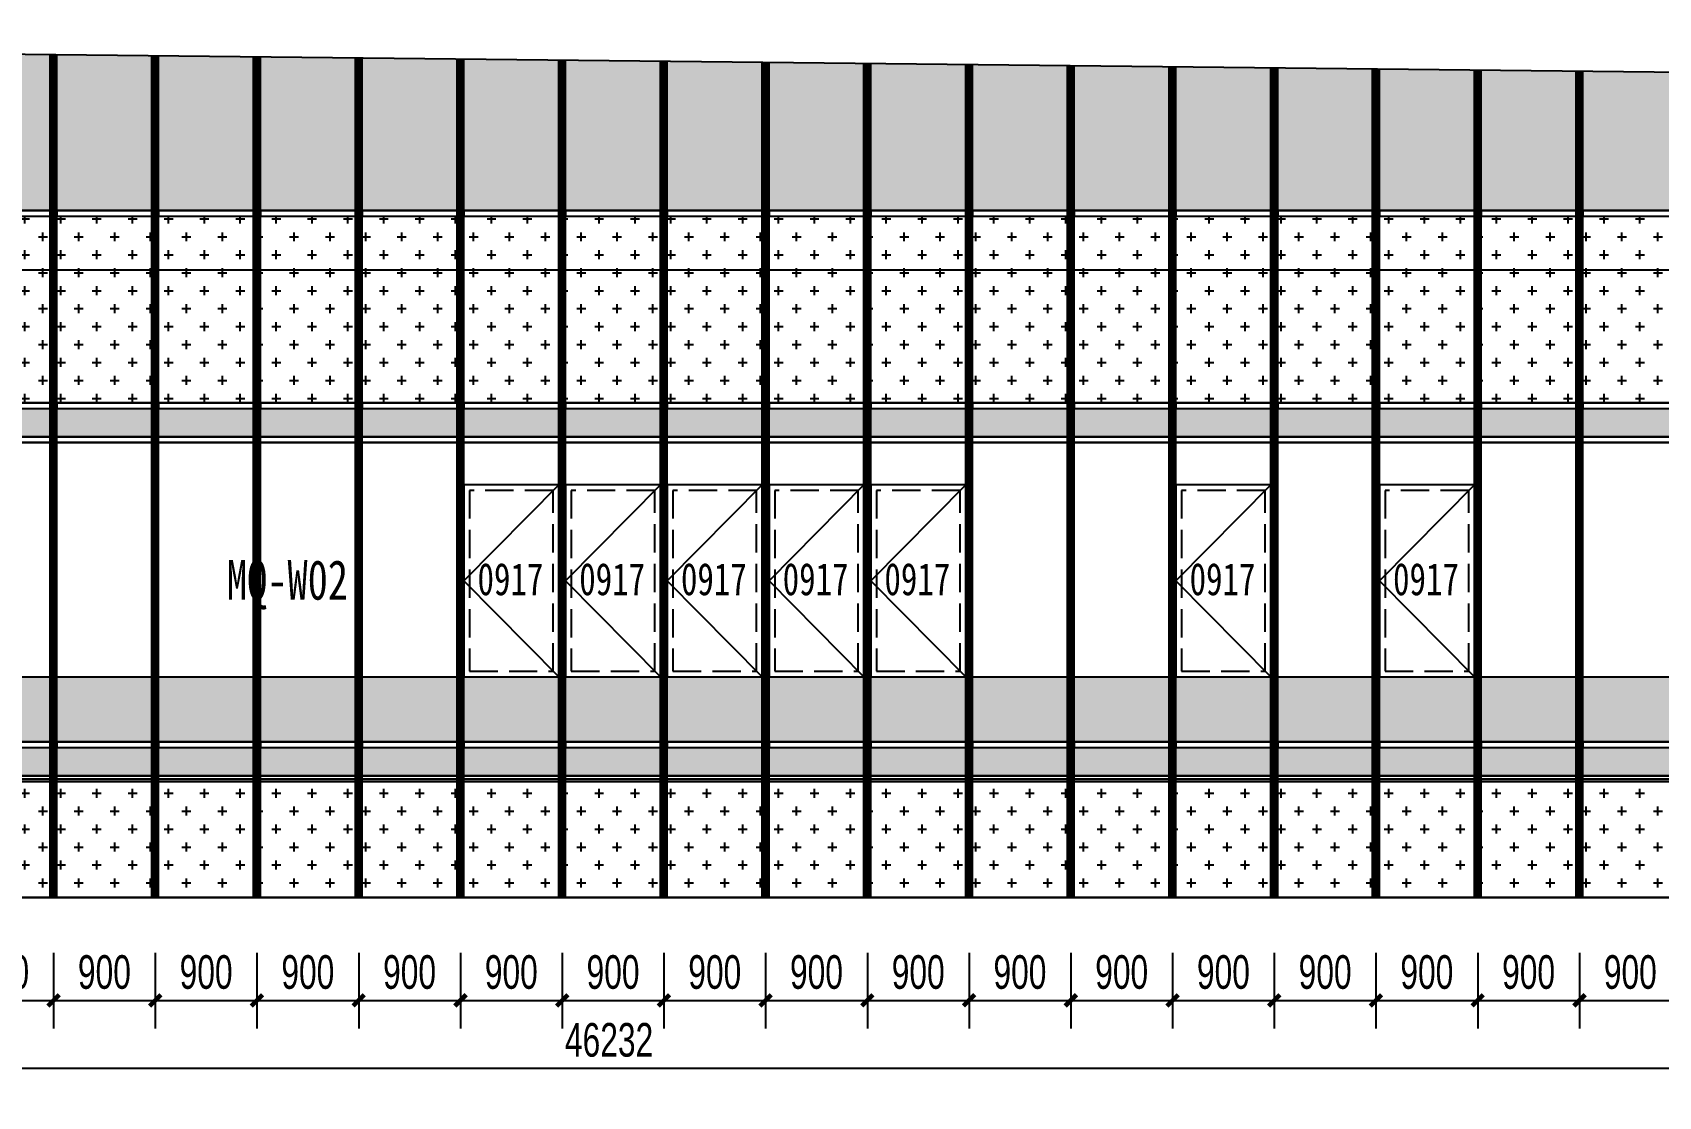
# Model space of a CAD drawing. Extents: x -483182 to 812890, y -390528 to -214858.
# Drawn here: x -372185 to -357800, y -326603 to -317192 of the extents above; entities that cross this region are included whole.
import ezdxf

# ---------------------------------------------------------------- set-up
doc = ezdxf.new("R2010")
doc.units = 0
doc.header["$LTSCALE"] = 1000
doc.header["$MEASUREMENT"] = 0
doc.linetypes.add('DASH', pattern=[0.35, 0.25, -0.1])
for name, color, linetype in [('01-标注_尺寸', 124, 'Continuous'), ('01-标注_符号', 200, 'Continuous'), ('05-填充_156', 156, 'Continuous'), ('05-填充_168', 168, 'Continuous'), ('05-填充_18', 18, 'Continuous'), ('05-填充_天正', 14, 'Continuous'), ('A-C_幕墙龙骨', 133, 'Continuous'), ('A-C_窗', 140, 'Continuous'), ('E-立面轮廓', 241, 'Continuous')]:
    doc.layers.add(name, color=color, linetype=linetype)
doc.layers.add('04-不打印_辅助线', color=165, linetype='Continuous', plot=False)
doc.styles.add('_TCH_DIM_T3', font='ros.shx', dxfattribs={"width": 0.705882, "bigfont": 'jd.shx'})
doc.styles.get("Standard").update_dxf_attribs({"font": 'STXIHEI_0.TTF', "width": 0.75})
doc.dimstyles.new('_TCH_ARCH&&100', dxfattribs={"dimtxt": 297.5, "dimasz": 100, "dimexe": 250, "dimexo": 300, "dimgap": 100, "dimtad": 1, "dimdec": 0, "dimzin": 0, "dimdsep": 46, "dimtxsty": '_TCH_DIM_T3', "dimblk": 'ARCHTICK', "dimcen": 0.09, "dimclrt": 7, "dimazin": 2, "dimtfac": 1, "dimtdec": 0, "dimtix": 1, "dimtmove": 2, "dimatfit": 3, "dimfxl": 0, "dimtolj": 1, "dimtzin": 0, "dimarcsym": 0})
pattern_1 = [(50, (0, 0), (364.36934, -31.87817), [38.1, -419.1]), (355, (0, 0), (-70.48565, 382.11329), [30.48, -335.28]), (100.451, (30.36, -2.66), (293.885, 350.23338), [32.38, -356.18]), (46.1842, (0, 101.6), (542.1581, -84.08466), [57.15, -628.65]), (96.6356, (45.2, 94.6), (474.80847, 494.8511), [48.57, -534.27]), (351.184, (0, 101.6), (474.8092, 494.85024), [45.72, -502.92]), (21, (50.8, 76.2), (303.22976, -204.53104), [38.1, -419.1]), (326, (50.8, 76.2), (123.60406, 368.37593), [30.48, -335.28]), (71.4514, (76.07, 59.16), (426.83298, 163.84572), [32.38, -356.18]), (37.5, (0, 0), (6.177207, 169.110078), [0, -331.216, 0, -340.36, 0, -336.55]), (7.5, (0, 0), (133.639325, 200.36115), [0, -194.056, 0, -323.596, 0, -128.27]), (327.5, (-113.28, 0), (271.18119, -11.457488), [0, -127, 0, -396.24, 0, -525.78]), (317.5, (-164.08, 0), (296.25836, 50.85298), [0, -165.1, 0, -263.144, 0, -373.38])]
pattern_2 = [(0, (-32249, 317429.43), (158.75, 158.75), [79.375, -238.125]), (90, (-32209.32, 317389.74), (-158.75, 158.75), [79.375, -238.125])]

# ---------------------------------------------------------------- blocks, each defined once
blk = doc.blocks.new('*U722')
blk.add_lwpolyline([(0, 0), (840, 0), (840, 1700), (0, 1700)], close=True)
blk.add_lwpolyline([(840, 1700), (0, 850), (840, 0)])
at = {"linetype": 'DASH'}
blk.add_lwpolyline([(50, 50), (790, 50), (790, 1650), (50, 1650)], close=True, dxfattribs=at)
at = {"layer": '04-不打印_辅助线', "width": 0.75}
blk.add_text('0917', height=285.4, dxfattribs=at).set_placement((121, 723))
blk = doc.blocks.new('yktdujyfkiu33')
at = {"layer": '05-填充_156'}
h = blk.add_hatch(dxfattribs=at)
h.set_pattern_fill('CROSS', color=136, scale=100)
h.set_pattern_definition(pattern_2)
h.paths.add_polyline_path([(0, 5875), (840, 5875), (840, 4225), (0, 4225)])
h = blk.add_hatch(dxfattribs=at)
h.set_pattern_fill('CROSS', color=136, scale=100)
h.set_pattern_definition(pattern_2)
h.paths.add_polyline_path([(0, 875), (840, 875), (840, -150), (0, -150)])
at = {"layer": '05-填充_168'}
h = blk.add_hatch(color=256, dxfattribs=at)
h.dxf.hatch_style = 1
h.paths.add_polyline_path([(0, 4175), (840, 4175), (840, 3925), (0, 3925)])
h = blk.add_hatch(color=256, dxfattribs=at)
h.dxf.hatch_style = 1
h.paths.add_polyline_path([(0, 1175), (840, 1175), (840, 925), (0, 925)])
for points in [[(0, 5925), (840, 5925)], [(0, 5875), (840, 5875)], [(0, 5875), (840, 5875)], [(0, 4225), (840, 4225)], [(0, 4175), (840, 4175)], [(0, 3925), (840, 3925)], [(0, 3875), (840, 3875)], [(0, 1800), (840, 1800)], [(0, 1225), (840, 1225)], [(0, 1175), (840, 1175)], [(0, 925), (840, 925)], [(0, 875), (840, 875)]]:
    blk.add_lwpolyline(points)
for points in [[(0, 5875), (840, 5875), (840, 5925), (0, 5925)], [(0, 5875), (840, 5875), (840, 4225), (0, 4225)], [(0, 4175), (840, 4175), (840, 4225), (0, 4225)], [(0, 4175), (840, 4175), (840, 3925), (0, 3925)], [(840, 3875), (0, 3875), (0, 3925), (840, 3925)], [(0, 1175), (840, 1175), (840, 1225), (0, 1225)], [(0, 1175), (840, 1175), (840, 925), (0, 925)], [(840, 875), (0, 875), (0, 925), (840, 925)], [(0, 875), (840, 875), (840, -150), (0, -150)]]:
    blk.add_lwpolyline(points, close=True)
blk = doc.blocks.new('_ArchTick')
at = {"color": 0, "linetype": 'ByBlock', "const_width": 0.4}
blk.add_lwpolyline([(-0.5, -0.5), (0.5, 0.5)], dxfattribs=at)
blk = doc.blocks.new('*D1029')
at = {"layer": '01-标注_尺寸', "color": 0, "lineweight": -2, "transparency": 16777216}
for p, q in [((-390200, -325431), (-390200, -326603)), ((-343968, -325431), (-343968, -326603)), ((-390200, -326353), (-343968, -326353))]:
    blk.add_line(p, q, dxfattribs=at)
at = {"layer": 'Defpoints', "color": 0, "transparency": 16777216}
for p in [(-390200, -325131), (-343968, -325131), (-343968, -326353)]:
    blk.add_point(p, dxfattribs=at)
at = {"layer": '01-标注_尺寸', "color": 0, "lineweight": -2, "transparency": 16777216, "xscale": 100, "yscale": 100, "zscale": 100, "rotation": 180}
blk.add_blockref('_ArchTick', (-390200, -326353), dxfattribs=at)
at = {"layer": '01-标注_尺寸', "color": 0, "lineweight": -2, "transparency": 16777216, "xscale": 100, "yscale": 100, "zscale": 100}
blk.add_blockref('_ArchTick', (-343968, -326353), dxfattribs=at)
at = {"layer": '01-标注_尺寸', "color": 7, "transparency": 16777216, "insert": (-367084, -326104), "char_height": 297.5, "attachment_point": 5, "style": '_TCH_DIM_T3'}
blk.add_mtext('\\A1;46232', dxfattribs=at)
blk = doc.blocks.new('*D1049')
at = {"layer": '01-标注_尺寸', "color": 0, "lineweight": -2, "transparency": 16777216}
for p, q in [((-372899, -325331), (-372899, -326003)), ((-371999, -325331), (-371999, -326003)), ((-372899, -325753), (-371999, -325753))]:
    blk.add_line(p, q, dxfattribs=at)
at = {"layer": 'Defpoints', "color": 0, "transparency": 16777216}
for p in [(-372899, -325031), (-371999, -325031), (-371999, -325753)]:
    blk.add_point(p, dxfattribs=at)
at = {"layer": '01-标注_尺寸', "color": 0, "lineweight": -2, "transparency": 16777216, "xscale": 100, "yscale": 100, "zscale": 100, "rotation": 180}
blk.add_blockref('_ArchTick', (-372899, -325753), dxfattribs=at)
at = {"layer": '01-标注_尺寸', "color": 0, "lineweight": -2, "transparency": 16777216, "xscale": 100, "yscale": 100, "zscale": 100}
blk.add_blockref('_ArchTick', (-371999, -325753), dxfattribs=at)
at = {"layer": '01-标注_尺寸', "color": 7, "transparency": 16777216, "insert": (-372449, -325504), "char_height": 297.5, "attachment_point": 5, "style": '_TCH_DIM_T3'}
blk.add_mtext('\\A1;900', dxfattribs=at)
blk = doc.blocks.new('*D1050')
at = {"layer": '01-标注_尺寸', "color": 0, "lineweight": -2, "transparency": 16777216}
for p, q in [((-371999, -325331), (-371999, -326003)), ((-371099, -325331), (-371099, -326003)), ((-371999, -325753), (-371099, -325753))]:
    blk.add_line(p, q, dxfattribs=at)
at = {"layer": 'Defpoints', "color": 0, "transparency": 16777216}
for p in [(-371999, -325031), (-371099, -325031), (-371099, -325753)]:
    blk.add_point(p, dxfattribs=at)
at = {"layer": '01-标注_尺寸', "color": 0, "lineweight": -2, "transparency": 16777216, "xscale": 100, "yscale": 100, "zscale": 100, "rotation": 180}
blk.add_blockref('_ArchTick', (-371999, -325753), dxfattribs=at)
at = {"layer": '01-标注_尺寸', "color": 0, "lineweight": -2, "transparency": 16777216, "xscale": 100, "yscale": 100, "zscale": 100}
blk.add_blockref('_ArchTick', (-371099, -325753), dxfattribs=at)
at = {"layer": '01-标注_尺寸', "color": 7, "transparency": 16777216, "insert": (-371549, -325504), "char_height": 297.5, "attachment_point": 5, "style": '_TCH_DIM_T3'}
blk.add_mtext('\\A1;900', dxfattribs=at)
blk = doc.blocks.new('*D1051')
at = {"layer": '01-标注_尺寸', "color": 0, "lineweight": -2, "transparency": 16777216}
for p, q in [((-371099, -325331), (-371099, -326003)), ((-370199, -325331), (-370199, -326003)), ((-371099, -325753), (-370199, -325753))]:
    blk.add_line(p, q, dxfattribs=at)
at = {"layer": 'Defpoints', "color": 0, "transparency": 16777216}
for p in [(-371099, -325031), (-370199, -325031), (-370199, -325753)]:
    blk.add_point(p, dxfattribs=at)
at = {"layer": '01-标注_尺寸', "color": 0, "lineweight": -2, "transparency": 16777216, "xscale": 100, "yscale": 100, "zscale": 100, "rotation": 180}
blk.add_blockref('_ArchTick', (-371099, -325753), dxfattribs=at)
at = {"layer": '01-标注_尺寸', "color": 0, "lineweight": -2, "transparency": 16777216, "xscale": 100, "yscale": 100, "zscale": 100}
blk.add_blockref('_ArchTick', (-370199, -325753), dxfattribs=at)
at = {"layer": '01-标注_尺寸', "color": 7, "transparency": 16777216, "insert": (-370649, -325504), "char_height": 297.5, "attachment_point": 5, "style": '_TCH_DIM_T3'}
blk.add_mtext('\\A1;900', dxfattribs=at)
blk = doc.blocks.new('*D1052')
at = {"layer": '01-标注_尺寸', "color": 0, "lineweight": -2, "transparency": 16777216}
for p, q in [((-370199, -325331), (-370199, -326003)), ((-369299, -325331), (-369299, -326003)), ((-370199, -325753), (-369299, -325753))]:
    blk.add_line(p, q, dxfattribs=at)
at = {"layer": 'Defpoints', "color": 0, "transparency": 16777216}
for p in [(-370199, -325031), (-369299, -325031), (-369299, -325753)]:
    blk.add_point(p, dxfattribs=at)
at = {"layer": '01-标注_尺寸', "color": 0, "lineweight": -2, "transparency": 16777216, "xscale": 100, "yscale": 100, "zscale": 100, "rotation": 180}
blk.add_blockref('_ArchTick', (-370199, -325753), dxfattribs=at)
at = {"layer": '01-标注_尺寸', "color": 0, "lineweight": -2, "transparency": 16777216, "xscale": 100, "yscale": 100, "zscale": 100}
blk.add_blockref('_ArchTick', (-369299, -325753), dxfattribs=at)
at = {"layer": '01-标注_尺寸', "color": 7, "transparency": 16777216, "insert": (-369749, -325504), "char_height": 297.5, "attachment_point": 5, "style": '_TCH_DIM_T3'}
blk.add_mtext('\\A1;900', dxfattribs=at)
blk = doc.blocks.new('*D1053')
at = {"layer": '01-标注_尺寸', "color": 0, "lineweight": -2, "transparency": 16777216}
for p, q in [((-369299, -325331), (-369299, -326003)), ((-368399, -325331), (-368399, -326003)), ((-369299, -325753), (-368399, -325753))]:
    blk.add_line(p, q, dxfattribs=at)
at = {"layer": 'Defpoints', "color": 0, "transparency": 16777216}
for p in [(-369299, -325031), (-368399, -325031), (-368399, -325753)]:
    blk.add_point(p, dxfattribs=at)
at = {"layer": '01-标注_尺寸', "color": 0, "lineweight": -2, "transparency": 16777216, "xscale": 100, "yscale": 100, "zscale": 100, "rotation": 180}
blk.add_blockref('_ArchTick', (-369299, -325753), dxfattribs=at)
at = {"layer": '01-标注_尺寸', "color": 0, "lineweight": -2, "transparency": 16777216, "xscale": 100, "yscale": 100, "zscale": 100}
blk.add_blockref('_ArchTick', (-368399, -325753), dxfattribs=at)
at = {"layer": '01-标注_尺寸', "color": 7, "transparency": 16777216, "insert": (-368849, -325504), "char_height": 297.5, "attachment_point": 5, "style": '_TCH_DIM_T3'}
blk.add_mtext('\\A1;900', dxfattribs=at)
blk = doc.blocks.new('*D1054')
at = {"layer": '01-标注_尺寸', "color": 0, "lineweight": -2, "transparency": 16777216}
for p, q in [((-368399, -325331), (-368399, -326003)), ((-367499, -325331), (-367499, -326003)), ((-368399, -325753), (-367499, -325753))]:
    blk.add_line(p, q, dxfattribs=at)
at = {"layer": 'Defpoints', "color": 0, "transparency": 16777216}
for p in [(-368399, -325031), (-367499, -325031), (-367499, -325753)]:
    blk.add_point(p, dxfattribs=at)
at = {"layer": '01-标注_尺寸', "color": 0, "lineweight": -2, "transparency": 16777216, "xscale": 100, "yscale": 100, "zscale": 100, "rotation": 180}
blk.add_blockref('_ArchTick', (-368399, -325753), dxfattribs=at)
at = {"layer": '01-标注_尺寸', "color": 0, "lineweight": -2, "transparency": 16777216, "xscale": 100, "yscale": 100, "zscale": 100}
blk.add_blockref('_ArchTick', (-367499, -325753), dxfattribs=at)
at = {"layer": '01-标注_尺寸', "color": 7, "transparency": 16777216, "insert": (-367949, -325504), "char_height": 297.5, "attachment_point": 5, "style": '_TCH_DIM_T3'}
blk.add_mtext('\\A1;900', dxfattribs=at)
blk = doc.blocks.new('*D1055')
at = {"layer": '01-标注_尺寸', "color": 0, "lineweight": -2, "transparency": 16777216}
for p, q in [((-367499, -325331), (-367499, -326003)), ((-366599, -325331), (-366599, -326003)), ((-367499, -325753), (-366599, -325753))]:
    blk.add_line(p, q, dxfattribs=at)
at = {"layer": 'Defpoints', "color": 0, "transparency": 16777216}
for p in [(-367499, -325031), (-366599, -325031), (-366599, -325753)]:
    blk.add_point(p, dxfattribs=at)
at = {"layer": '01-标注_尺寸', "color": 0, "lineweight": -2, "transparency": 16777216, "xscale": 100, "yscale": 100, "zscale": 100, "rotation": 180}
blk.add_blockref('_ArchTick', (-367499, -325753), dxfattribs=at)
at = {"layer": '01-标注_尺寸', "color": 0, "lineweight": -2, "transparency": 16777216, "xscale": 100, "yscale": 100, "zscale": 100}
blk.add_blockref('_ArchTick', (-366599, -325753), dxfattribs=at)
at = {"layer": '01-标注_尺寸', "color": 7, "transparency": 16777216, "insert": (-367049, -325504), "char_height": 297.5, "attachment_point": 5, "style": '_TCH_DIM_T3'}
blk.add_mtext('\\A1;900', dxfattribs=at)
blk = doc.blocks.new('*D1056')
at = {"layer": '01-标注_尺寸', "color": 0, "lineweight": -2, "transparency": 16777216}
for p, q in [((-366599, -325331), (-366599, -326003)), ((-365699, -325331), (-365699, -326003)), ((-366599, -325753), (-365699, -325753))]:
    blk.add_line(p, q, dxfattribs=at)
at = {"layer": 'Defpoints', "color": 0, "transparency": 16777216}
for p in [(-366599, -325031), (-365699, -325031), (-365699, -325753)]:
    blk.add_point(p, dxfattribs=at)
at = {"layer": '01-标注_尺寸', "color": 0, "lineweight": -2, "transparency": 16777216, "xscale": 100, "yscale": 100, "zscale": 100, "rotation": 180}
blk.add_blockref('_ArchTick', (-366599, -325753), dxfattribs=at)
at = {"layer": '01-标注_尺寸', "color": 0, "lineweight": -2, "transparency": 16777216, "xscale": 100, "yscale": 100, "zscale": 100}
blk.add_blockref('_ArchTick', (-365699, -325753), dxfattribs=at)
at = {"layer": '01-标注_尺寸', "color": 7, "transparency": 16777216, "insert": (-366149, -325504), "char_height": 297.5, "attachment_point": 5, "style": '_TCH_DIM_T3'}
blk.add_mtext('\\A1;900', dxfattribs=at)
blk = doc.blocks.new('*D1057')
at = {"layer": '01-标注_尺寸', "color": 0, "lineweight": -2, "transparency": 16777216}
for p, q in [((-365699, -325331), (-365699, -326003)), ((-364799, -325331), (-364799, -326003)), ((-365699, -325753), (-364799, -325753))]:
    blk.add_line(p, q, dxfattribs=at)
at = {"layer": 'Defpoints', "color": 0, "transparency": 16777216}
for p in [(-365699, -325031), (-364799, -325031), (-364799, -325753)]:
    blk.add_point(p, dxfattribs=at)
at = {"layer": '01-标注_尺寸', "color": 0, "lineweight": -2, "transparency": 16777216, "xscale": 100, "yscale": 100, "zscale": 100, "rotation": 180}
blk.add_blockref('_ArchTick', (-365699, -325753), dxfattribs=at)
at = {"layer": '01-标注_尺寸', "color": 0, "lineweight": -2, "transparency": 16777216, "xscale": 100, "yscale": 100, "zscale": 100}
blk.add_blockref('_ArchTick', (-364799, -325753), dxfattribs=at)
at = {"layer": '01-标注_尺寸', "color": 7, "transparency": 16777216, "insert": (-365249, -325504), "char_height": 297.5, "attachment_point": 5, "style": '_TCH_DIM_T3'}
blk.add_mtext('\\A1;900', dxfattribs=at)
blk = doc.blocks.new('*D1058')
at = {"layer": '01-标注_尺寸', "color": 0, "lineweight": -2, "transparency": 16777216}
for p, q in [((-364799, -325331), (-364799, -326003)), ((-363899, -325331), (-363899, -326003)), ((-364799, -325753), (-363899, -325753))]:
    blk.add_line(p, q, dxfattribs=at)
at = {"layer": 'Defpoints', "color": 0, "transparency": 16777216}
for p in [(-364799, -325031), (-363899, -325031), (-363899, -325753)]:
    blk.add_point(p, dxfattribs=at)
at = {"layer": '01-标注_尺寸', "color": 0, "lineweight": -2, "transparency": 16777216, "xscale": 100, "yscale": 100, "zscale": 100, "rotation": 180}
blk.add_blockref('_ArchTick', (-364799, -325753), dxfattribs=at)
at = {"layer": '01-标注_尺寸', "color": 0, "lineweight": -2, "transparency": 16777216, "xscale": 100, "yscale": 100, "zscale": 100}
blk.add_blockref('_ArchTick', (-363899, -325753), dxfattribs=at)
at = {"layer": '01-标注_尺寸', "color": 7, "transparency": 16777216, "insert": (-364349, -325504), "char_height": 297.5, "attachment_point": 5, "style": '_TCH_DIM_T3'}
blk.add_mtext('\\A1;900', dxfattribs=at)
blk = doc.blocks.new('*D1059')
at = {"layer": '01-标注_尺寸', "color": 0, "lineweight": -2, "transparency": 16777216}
for p, q in [((-363899, -325331), (-363899, -326003)), ((-362999, -325331), (-362999, -326003)), ((-363899, -325753), (-362999, -325753))]:
    blk.add_line(p, q, dxfattribs=at)
at = {"layer": 'Defpoints', "color": 0, "transparency": 16777216}
for p in [(-363899, -325031), (-362999, -325031), (-362999, -325753)]:
    blk.add_point(p, dxfattribs=at)
at = {"layer": '01-标注_尺寸', "color": 0, "lineweight": -2, "transparency": 16777216, "xscale": 100, "yscale": 100, "zscale": 100, "rotation": 180}
blk.add_blockref('_ArchTick', (-363899, -325753), dxfattribs=at)
at = {"layer": '01-标注_尺寸', "color": 0, "lineweight": -2, "transparency": 16777216, "xscale": 100, "yscale": 100, "zscale": 100}
blk.add_blockref('_ArchTick', (-362999, -325753), dxfattribs=at)
at = {"layer": '01-标注_尺寸', "color": 7, "transparency": 16777216, "insert": (-363449, -325504), "char_height": 297.5, "attachment_point": 5, "style": '_TCH_DIM_T3'}
blk.add_mtext('\\A1;900', dxfattribs=at)
blk = doc.blocks.new('*D1060')
at = {"layer": '01-标注_尺寸', "color": 0, "lineweight": -2, "transparency": 16777216}
for p, q in [((-362999, -325331), (-362999, -326003)), ((-362099, -325331), (-362099, -326003)), ((-362999, -325753), (-362099, -325753))]:
    blk.add_line(p, q, dxfattribs=at)
at = {"layer": 'Defpoints', "color": 0, "transparency": 16777216}
for p in [(-362999, -325031), (-362099, -325031), (-362099, -325753)]:
    blk.add_point(p, dxfattribs=at)
at = {"layer": '01-标注_尺寸', "color": 0, "lineweight": -2, "transparency": 16777216, "xscale": 100, "yscale": 100, "zscale": 100, "rotation": 180}
blk.add_blockref('_ArchTick', (-362999, -325753), dxfattribs=at)
at = {"layer": '01-标注_尺寸', "color": 0, "lineweight": -2, "transparency": 16777216, "xscale": 100, "yscale": 100, "zscale": 100}
blk.add_blockref('_ArchTick', (-362099, -325753), dxfattribs=at)
at = {"layer": '01-标注_尺寸', "color": 7, "transparency": 16777216, "insert": (-362549, -325504), "char_height": 297.5, "attachment_point": 5, "style": '_TCH_DIM_T3'}
blk.add_mtext('\\A1;900', dxfattribs=at)
blk = doc.blocks.new('*D1061')
at = {"layer": '01-标注_尺寸', "color": 0, "lineweight": -2, "transparency": 16777216}
for p, q in [((-362099, -325331), (-362099, -326003)), ((-361199, -325331), (-361199, -326003)), ((-362099, -325753), (-361199, -325753))]:
    blk.add_line(p, q, dxfattribs=at)
at = {"layer": 'Defpoints', "color": 0, "transparency": 16777216}
for p in [(-362099, -325031), (-361199, -325031), (-361199, -325753)]:
    blk.add_point(p, dxfattribs=at)
at = {"layer": '01-标注_尺寸', "color": 0, "lineweight": -2, "transparency": 16777216, "xscale": 100, "yscale": 100, "zscale": 100, "rotation": 180}
blk.add_blockref('_ArchTick', (-362099, -325753), dxfattribs=at)
at = {"layer": '01-标注_尺寸', "color": 0, "lineweight": -2, "transparency": 16777216, "xscale": 100, "yscale": 100, "zscale": 100}
blk.add_blockref('_ArchTick', (-361199, -325753), dxfattribs=at)
at = {"layer": '01-标注_尺寸', "color": 7, "transparency": 16777216, "insert": (-361649, -325504), "char_height": 297.5, "attachment_point": 5, "style": '_TCH_DIM_T3'}
blk.add_mtext('\\A1;900', dxfattribs=at)
blk = doc.blocks.new('*D1062')
at = {"layer": '01-标注_尺寸', "color": 0, "lineweight": -2, "transparency": 16777216}
for p, q in [((-361199, -325331), (-361199, -326003)), ((-360299, -325331), (-360299, -326003)), ((-361199, -325753), (-360299, -325753))]:
    blk.add_line(p, q, dxfattribs=at)
at = {"layer": 'Defpoints', "color": 0, "transparency": 16777216}
for p in [(-361199, -325031), (-360299, -325031), (-360299, -325753)]:
    blk.add_point(p, dxfattribs=at)
at = {"layer": '01-标注_尺寸', "color": 0, "lineweight": -2, "transparency": 16777216, "xscale": 100, "yscale": 100, "zscale": 100, "rotation": 180}
blk.add_blockref('_ArchTick', (-361199, -325753), dxfattribs=at)
at = {"layer": '01-标注_尺寸', "color": 0, "lineweight": -2, "transparency": 16777216, "xscale": 100, "yscale": 100, "zscale": 100}
blk.add_blockref('_ArchTick', (-360299, -325753), dxfattribs=at)
at = {"layer": '01-标注_尺寸', "color": 7, "transparency": 16777216, "insert": (-360749, -325504), "char_height": 297.5, "attachment_point": 5, "style": '_TCH_DIM_T3'}
blk.add_mtext('\\A1;900', dxfattribs=at)
blk = doc.blocks.new('*D1063')
at = {"layer": '01-标注_尺寸', "color": 0, "lineweight": -2, "transparency": 16777216}
for p, q in [((-360299, -325331), (-360299, -326003)), ((-359399, -325331), (-359399, -326003)), ((-360299, -325753), (-359399, -325753))]:
    blk.add_line(p, q, dxfattribs=at)
at = {"layer": 'Defpoints', "color": 0, "transparency": 16777216}
for p in [(-360299, -325031), (-359399, -325031), (-359399, -325753)]:
    blk.add_point(p, dxfattribs=at)
at = {"layer": '01-标注_尺寸', "color": 0, "lineweight": -2, "transparency": 16777216, "xscale": 100, "yscale": 100, "zscale": 100, "rotation": 180}
blk.add_blockref('_ArchTick', (-360299, -325753), dxfattribs=at)
at = {"layer": '01-标注_尺寸', "color": 0, "lineweight": -2, "transparency": 16777216, "xscale": 100, "yscale": 100, "zscale": 100}
blk.add_blockref('_ArchTick', (-359399, -325753), dxfattribs=at)
at = {"layer": '01-标注_尺寸', "color": 7, "transparency": 16777216, "insert": (-359849, -325504), "char_height": 297.5, "attachment_point": 5, "style": '_TCH_DIM_T3'}
blk.add_mtext('\\A1;900', dxfattribs=at)
blk = doc.blocks.new('*D1064')
at = {"layer": '01-标注_尺寸', "color": 0, "lineweight": -2, "transparency": 16777216}
for p, q in [((-359399, -325331), (-359399, -326003)), ((-358499, -325331), (-358499, -326003)), ((-359399, -325753), (-358499, -325753))]:
    blk.add_line(p, q, dxfattribs=at)
at = {"layer": 'Defpoints', "color": 0, "transparency": 16777216}
for p in [(-359399, -325031), (-358499, -325031), (-358499, -325753)]:
    blk.add_point(p, dxfattribs=at)
at = {"layer": '01-标注_尺寸', "color": 0, "lineweight": -2, "transparency": 16777216, "xscale": 100, "yscale": 100, "zscale": 100, "rotation": 180}
blk.add_blockref('_ArchTick', (-359399, -325753), dxfattribs=at)
at = {"layer": '01-标注_尺寸', "color": 0, "lineweight": -2, "transparency": 16777216, "xscale": 100, "yscale": 100, "zscale": 100}
blk.add_blockref('_ArchTick', (-358499, -325753), dxfattribs=at)
at = {"layer": '01-标注_尺寸', "color": 7, "transparency": 16777216, "insert": (-358949, -325504), "char_height": 297.5, "attachment_point": 5, "style": '_TCH_DIM_T3'}
blk.add_mtext('\\A1;900', dxfattribs=at)
blk = doc.blocks.new('*D1065')
at = {"layer": '01-标注_尺寸', "color": 0, "lineweight": -2, "transparency": 16777216}
for p, q in [((-358499, -325331), (-358499, -326003)), ((-357599, -325331), (-357599, -326003)), ((-358499, -325753), (-357599, -325753))]:
    blk.add_line(p, q, dxfattribs=at)
at = {"layer": 'Defpoints', "color": 0, "transparency": 16777216}
for p in [(-358499, -325031), (-357599, -325031), (-357599, -325753)]:
    blk.add_point(p, dxfattribs=at)
at = {"layer": '01-标注_尺寸', "color": 0, "lineweight": -2, "transparency": 16777216, "xscale": 100, "yscale": 100, "zscale": 100, "rotation": 180}
blk.add_blockref('_ArchTick', (-358499, -325753), dxfattribs=at)
at = {"layer": '01-标注_尺寸', "color": 0, "lineweight": -2, "transparency": 16777216, "xscale": 100, "yscale": 100, "zscale": 100}
blk.add_blockref('_ArchTick', (-357599, -325753), dxfattribs=at)
at = {"layer": '01-标注_尺寸', "color": 7, "transparency": 16777216, "insert": (-358049, -325504), "char_height": 297.5, "attachment_point": 5, "style": '_TCH_DIM_T3'}
blk.add_mtext('\\A1;900', dxfattribs=at)

msp = doc.modelspace()

# ---------------------------------------------------------------- hatches: boundary and pattern name
at = {"layer": '05-填充_天正'}
h = msp.add_hatch(dxfattribs=at)
h.set_pattern_fill('AR-CONC', color=256, scale=200)
h.set_pattern_definition(pattern_1)
h.paths.add_polyline_path([(-389128.9, -317203.5), (-390199.9, -317191.9), (-390199.9, -318766.9), (-389128.9, -318766.9)])
h.paths.add_polyline_path([(-388228.9, -317213.2), (-389068.9, -317204.2), (-389068.9, -318766.9), (-388228.9, -318766.9)])
h.paths.add_polyline_path([(-387328.9, -317223), (-388168.9, -317213.9), (-388168.9, -318766.9), (-387328.9, -318766.9)])
h.paths.add_polyline_path([(-386428.9, -317232.7), (-387268.9, -317223.6), (-387268.9, -318766.9), (-386428.9, -318766.9)])
h.paths.add_polyline_path([(-385528.9, -317242.4), (-386368.9, -317233.4), (-386368.9, -318766.9), (-385528.9, -318766.9)])
h.paths.add_polyline_path([(-384628.9, -317252.2), (-385468.9, -317243.1), (-385468.9, -318766.9), (-384628.9, -318766.9)])
h.paths.add_polyline_path([(-383728.9, -317261.9), (-384568.9, -317252.8), (-384568.9, -318766.9), (-383728.9, -318766.9)])
h.paths.add_polyline_path([(-382828.9, -317271.6), (-383668.9, -317262.6), (-383668.9, -318766.9), (-382828.9, -318766.9)])
h.paths.add_polyline_path([(-381928.9, -317281.4), (-382768.9, -317272.3), (-382768.9, -318766.9), (-381928.9, -318766.9)])
h.paths.add_polyline_path([(-381028.9, -317291.1), (-381868.9, -317282), (-381868.9, -318766.9), (-381028.9, -318766.9)])
h.paths.add_polyline_path([(-380128.9, -317300.8), (-380968.9, -317291.8), (-380968.9, -318766.9), (-380128.9, -318766.9)])
h.paths.add_polyline_path([(-379228.9, -317310.6), (-380068.9, -317301.5), (-380068.9, -318766.9), (-379228.9, -318766.9)])
h.paths.add_polyline_path([(-378328.9, -317320.3), (-379168.9, -317311.2), (-379168.9, -318766.9), (-378328.9, -318766.9)])
h.paths.add_polyline_path([(-377428.9, -317330), (-378268.9, -317321), (-378268.9, -318766.9), (-377428.9, -318766.9)])
h.paths.add_polyline_path([(-376528.9, -317339.8), (-377368.9, -317330.7), (-377368.9, -318766.9), (-376528.9, -318766.9)])
h.paths.add_polyline_path([(-375628.9, -317349.5), (-376468.9, -317340.4), (-376468.9, -318766.9), (-375628.9, -318766.9)])
h.paths.add_polyline_path([(-374728.9, -317359.2), (-375568.9, -317350.2), (-375568.9, -318766.9), (-374728.9, -318766.9)])
h.paths.add_polyline_path([(-373828.9, -317369), (-374668.9, -317359.9), (-374668.9, -318766.9), (-373828.9, -318766.9)])
h.paths.add_polyline_path([(-372928.9, -317378.7), (-373768.9, -317369.6), (-373768.9, -318766.9), (-372928.9, -318766.9)])
h.paths.add_polyline_path([(-372028.9, -317388.4), (-372868.9, -317379.4), (-372868.9, -318766.9), (-372028.9, -318766.9)])
h.paths.add_polyline_path([(-371128.9, -317398.2), (-371968.9, -317389.1), (-371968.9, -318766.9), (-371128.9, -318766.9)])
h.paths.add_polyline_path([(-370228.9, -317407.9), (-371068.9, -317398.8), (-371068.9, -318766.9), (-370228.9, -318766.9)])
h.paths.add_polyline_path([(-369328.9, -317417.6), (-370168.9, -317408.6), (-370168.9, -318766.9), (-369328.9, -318766.9)])
h.paths.add_polyline_path([(-368428.9, -317427.4), (-369268.9, -317418.3), (-369268.9, -318766.9), (-368428.9, -318766.9)])
h.paths.add_polyline_path([(-367528.9, -317437.1), (-368368.9, -317428), (-368368.9, -318766.9), (-367528.9, -318766.9)])
h.paths.add_polyline_path([(-366628.9, -317446.9), (-367468.9, -317437.8), (-367468.9, -318766.9), (-366628.9, -318766.9)])
h.paths.add_polyline_path([(-365728.9, -317456.6), (-366568.9, -317447.5), (-366568.9, -318766.9), (-365728.9, -318766.9)])
h.paths.add_polyline_path([(-364828.9, -317466.3), (-365668.9, -317457.2), (-365668.9, -318766.9), (-364828.9, -318766.9)])
h.paths.add_polyline_path([(-363928.9, -317476.1), (-364768.9, -317467), (-364768.9, -318766.9), (-363928.9, -318766.9)])
h.paths.add_polyline_path([(-363028.9, -317485.8), (-363868.9, -317476.7), (-363868.9, -318766.9), (-363028.9, -318766.9)])
h.paths.add_polyline_path([(-362128.9, -317495.5), (-362968.9, -317486.4), (-362968.9, -318766.9), (-362128.9, -318766.9)])
h.paths.add_polyline_path([(-361228.9, -317505.3), (-362068.9, -317496.2), (-362068.9, -318766.9), (-361228.9, -318766.9)])
h.paths.add_polyline_path([(-360328.9, -317515), (-361168.9, -317505.9), (-361168.9, -318766.9), (-360328.9, -318766.9)])
h.paths.add_polyline_path([(-359428.9, -317524.7), (-360268.9, -317515.6), (-360268.9, -318766.9), (-359428.9, -318766.9)])
h.paths.add_polyline_path([(-358528.9, -317534.5), (-359368.9, -317525.4), (-359368.9, -318766.9), (-358528.9, -318766.9)])
h.paths.add_polyline_path([(-357628.9, -317544.2), (-358468.9, -317535.1), (-358468.9, -318766.9), (-357628.9, -318766.9)])
h.paths.add_polyline_path([(-356728.9, -317553.9), (-357568.9, -317544.8), (-357568.9, -318766.9), (-356728.9, -318766.9)])
h.paths.add_polyline_path([(-355828.9, -317563.7), (-356668.9, -317554.6), (-356668.9, -318766.9), (-355828.9, -318766.9)])
h.paths.add_polyline_path([(-354928.9, -317573.4), (-355768.9, -317564.3), (-355768.9, -318766.9), (-354928.9, -318766.9)])
h.paths.add_polyline_path([(-354028.9, -317583.1), (-354868.9, -317574), (-354868.9, -318766.9), (-354028.9, -318766.9)])
h.paths.add_polyline_path([(-353128.9, -317592.9), (-353968.9, -317583.8), (-353968.9, -318766.9), (-353128.9, -318766.9)])
h.paths.add_polyline_path([(-352228.9, -317602.6), (-353068.9, -317593.5), (-353068.9, -318766.9), (-352228.9, -318766.9)])
h.paths.add_polyline_path([(-351328.9, -317612.3), (-352168.9, -317603.2), (-352168.9, -318766.9), (-351328.9, -318766.9)])
h.paths.add_polyline_path([(-350428.9, -317622.1), (-351268.9, -317613), (-351268.9, -318766.9), (-350428.9, -318766.9)])
h.paths.add_polyline_path([(-349528.9, -318766.9), (-349528.9, -317631.8), (-350368.9, -317622.7), (-350368.9, -318766.9)])
h.paths.add_polyline_path([(-348628.9, -317641.5), (-349468.9, -317632.4), (-349468.9, -318766.9), (-348628.9, -318766.9)])
h.paths.add_polyline_path([(-347728.9, -317651.3), (-348568.9, -317642.2), (-348568.9, -318766.9), (-347728.9, -318766.9)])
h.paths.add_polyline_path([(-346828.9, -317661), (-347668.9, -317651.9), (-347668.9, -318766.9), (-346828.9, -318766.9)])
h.paths.add_polyline_path([(-345928.9, -317670.7), (-346768.9, -317661.6), (-346768.9, -318766.9), (-345928.9, -318766.9)])
h.paths.add_polyline_path([(-345028.9, -317680.5), (-345868.9, -317671.4), (-345868.9, -318766.9), (-345028.9, -318766.9)])
h.paths.add_polyline_path([(-343968, -318766.9), (-343968, -317691.9), (-344968.9, -317681.1), (-344968.9, -318766.9)])
h = msp.add_hatch(dxfattribs=at)
h.set_pattern_fill('AR-CONC', color=256, scale=200)
h.set_pattern_definition(pattern_1)
h.paths.add_polyline_path([(-343968, -323466.9), (-344968.9, -323466.9), (-344968.9, -322891.9), (-343968, -322891.9)])
h.paths.add_polyline_path([(-345868.9, -323466.9), (-345028.9, -323466.9), (-345028.9, -322891.9), (-345868.9, -322891.9)])
h.paths.add_polyline_path([(-346768.9, -323466.9), (-345928.9, -323466.9), (-345928.9, -322891.9), (-346768.9, -322891.9)])
h.paths.add_polyline_path([(-347668.9, -323466.9), (-346828.9, -323466.9), (-346828.9, -322891.9), (-347668.9, -322891.9)])
h.paths.add_polyline_path([(-348568.9, -323466.9), (-347728.9, -323466.9), (-347728.9, -322891.9), (-348568.9, -322891.9)])
h.paths.add_polyline_path([(-349468.9, -323466.9), (-348628.9, -323466.9), (-348628.9, -322891.9), (-349468.9, -322891.9)])
h.paths.add_polyline_path([(-350368.9, -323466.9), (-349528.9, -323466.9), (-349528.9, -322891.9), (-350368.9, -322891.9)])
h.paths.add_polyline_path([(-351268.9, -323466.9), (-350428.9, -323466.9), (-350428.9, -322891.9), (-351268.9, -322891.9)])
h.paths.add_polyline_path([(-352168.9, -323466.9), (-351328.9, -323466.9), (-351328.9, -322891.9), (-352168.9, -322891.9)])
h.paths.add_polyline_path([(-353068.9, -323466.9), (-352228.9, -323466.9), (-352228.9, -322891.9), (-353068.9, -322891.9)])
h.paths.add_polyline_path([(-353968.9, -323466.9), (-353128.9, -323466.9), (-353128.9, -322891.9), (-353968.9, -322891.9)])
h.paths.add_polyline_path([(-354868.9, -323466.9), (-354028.9, -323466.9), (-354028.9, -322891.9), (-354868.9, -322891.9)])
h.paths.add_polyline_path([(-355768.9, -323466.9), (-354928.9, -323466.9), (-354928.9, -322891.9), (-355768.9, -322891.9)])
h.paths.add_polyline_path([(-356668.9, -323466.9), (-355828.9, -323466.9), (-355828.9, -322891.9), (-356668.9, -322891.9)])
h.paths.add_polyline_path([(-357568.9, -323466.9), (-356728.9, -323466.9), (-356728.9, -322891.9), (-357568.9, -322891.9)])
h.paths.add_polyline_path([(-358468.9, -323466.9), (-357628.9, -323466.9), (-357628.9, -322891.9), (-358468.9, -322891.9)])
h.paths.add_polyline_path([(-359368.9, -323466.9), (-358528.9, -323466.9), (-358528.9, -322891.9), (-359368.9, -322891.9)])
h.paths.add_polyline_path([(-360268.9, -323466.9), (-359428.9, -323466.9), (-359428.9, -322891.9), (-360268.9, -322891.9)])
h.paths.add_polyline_path([(-361168.9, -323466.9), (-360328.9, -323466.9), (-360328.9, -322891.9), (-361168.9, -322891.9)])
h.paths.add_polyline_path([(-362068.9, -323466.9), (-361228.9, -323466.9), (-361228.9, -322891.9), (-362068.9, -322891.9)])
h.paths.add_polyline_path([(-362968.9, -323466.9), (-362128.9, -323466.9), (-362128.9, -322891.9), (-362968.9, -322891.9)])
h.paths.add_polyline_path([(-363868.9, -323466.9), (-363028.9, -323466.9), (-363028.9, -322891.9), (-363868.9, -322891.9)])
h.paths.add_polyline_path([(-364768.9, -323466.9), (-363928.9, -323466.9), (-363928.9, -322891.9), (-364768.9, -322891.9)])
h.paths.add_polyline_path([(-365668.9, -323466.9), (-364828.9, -323466.9), (-364828.9, -322891.9), (-365668.9, -322891.9)])
h.paths.add_polyline_path([(-366568.9, -323466.9), (-365728.9, -323466.9), (-365728.9, -322891.9), (-366568.9, -322891.9)])
h.paths.add_polyline_path([(-367468.9, -323466.9), (-366628.9, -323466.9), (-366628.9, -322891.9), (-367468.9, -322891.9)])
h.paths.add_polyline_path([(-368368.9, -323466.9), (-367528.9, -323466.9), (-367528.9, -322891.9), (-368368.9, -322891.9)])
h.paths.add_polyline_path([(-369268.9, -323466.9), (-368428.9, -323466.9), (-368428.9, -322891.9), (-369268.9, -322891.9)])
h.paths.add_polyline_path([(-370168.9, -323466.9), (-369328.9, -323466.9), (-369328.9, -322891.9), (-370168.9, -322891.9)])
h.paths.add_polyline_path([(-371068.9, -323466.9), (-370228.9, -323466.9), (-370228.9, -322891.9), (-371068.9, -322891.9)])
h.paths.add_polyline_path([(-371968.9, -323466.9), (-371128.9, -323466.9), (-371128.9, -322891.9), (-371968.9, -322891.9)])
h.paths.add_polyline_path([(-372868.9, -323466.9), (-372028.9, -323466.9), (-372028.9, -322891.9), (-372868.9, -322891.9)])
h.paths.add_polyline_path([(-373768.9, -323466.9), (-372928.9, -323466.9), (-372928.9, -322891.9), (-373768.9, -322891.9)])
h.paths.add_polyline_path([(-374668.9, -323466.9), (-373828.9, -323466.9), (-373828.9, -322891.9), (-374668.9, -322891.9)])
h.paths.add_polyline_path([(-375568.9, -323466.9), (-374728.9, -323466.9), (-374728.9, -322891.9), (-375568.9, -322891.9)])
h.paths.add_polyline_path([(-376468.9, -323466.9), (-375628.9, -323466.9), (-375628.9, -322891.9), (-376468.9, -322891.9)])
h.paths.add_polyline_path([(-377368.9, -323466.9), (-376528.9, -323466.9), (-376528.9, -322891.9), (-377368.9, -322891.9)])
h.paths.add_polyline_path([(-378268.9, -323466.9), (-377428.9, -323466.9), (-377428.9, -322891.9), (-378268.9, -322891.9)])
h.paths.add_polyline_path([(-379168.9, -323466.9), (-378328.9, -323466.9), (-378328.9, -322891.9), (-379168.9, -322891.9)])
h.paths.add_polyline_path([(-380068.9, -323466.9), (-379228.9, -323466.9), (-379228.9, -322891.9), (-380068.9, -322891.9)])
h.paths.add_polyline_path([(-380968.9, -323466.9), (-380128.9, -323466.9), (-380128.9, -322891.9), (-380968.9, -322891.9)])
h.paths.add_polyline_path([(-381868.9, -323466.9), (-381028.9, -323466.9), (-381028.9, -322891.9), (-381868.9, -322891.9)])
h.paths.add_polyline_path([(-382768.9, -323466.9), (-381928.9, -323466.9), (-381928.9, -322891.9), (-382768.9, -322891.9)])
h.paths.add_polyline_path([(-383668.9, -323466.9), (-382828.9, -323466.9), (-382828.9, -322891.9), (-383668.9, -322891.9)])
h.paths.add_polyline_path([(-384568.9, -323466.9), (-383728.9, -323466.9), (-383728.9, -322891.9), (-384568.9, -322891.9)])
h.paths.add_polyline_path([(-385468.9, -323466.9), (-384628.9, -323466.9), (-384628.9, -322891.9), (-385468.9, -322891.9)])
h.paths.add_polyline_path([(-386368.9, -323466.9), (-385528.9, -323466.9), (-385528.9, -322891.9), (-386368.9, -322891.9)])
h.paths.add_polyline_path([(-387268.9, -323466.9), (-386428.9, -323466.9), (-386428.9, -322891.9), (-387268.9, -322891.9)])
h.paths.add_polyline_path([(-388168.9, -323466.9), (-387328.9, -323466.9), (-387328.9, -322891.9), (-388168.9, -322891.9)])
h.paths.add_polyline_path([(-389068.9, -323466.9), (-388228.9, -323466.9), (-388228.9, -322891.9), (-389068.9, -322891.9)])
h.paths.add_polyline_path([(-390199.9, -323466.9), (-389128.9, -323466.9), (-389128.9, -322891.9), (-390199.9, -322891.9)])

# ---------------------------------------------------------------- linework, layer by layer
at = {"layer": '04-不打印_辅助线'}
for points in [[(-390489.9, -319291.9), (-344034.9, -319291.9)], [(-390489.9, -323791.9), (-344034.9, -323791.9)]]:
    msp.add_lwpolyline(points, dxfattribs=at)
at = {"layer": '05-填充_18', "const_width": 60}
for points in [[(-371998.9, -324841.9), (-371998.9, -317388.8)], [(-371098.9, -324841.9), (-371098.9, -317398.5)], [(-370198.9, -324841.9), (-370198.9, -317408.2)], [(-369298.9, -324841.9), (-369298.9, -317418)], [(-368398.9, -324841.9), (-368398.9, -317427.7)], [(-367498.9, -324841.9), (-367498.9, -317437.4)], [(-366598.9, -324841.9), (-366598.9, -317447.2)], [(-365698.9, -324841.9), (-365698.9, -317456.9)], [(-364798.9, -324841.9), (-364798.9, -317466.6)], [(-363898.9, -324841.9), (-363898.9, -317476.4)], [(-362998.9, -324841.9), (-362998.9, -317486.1)], [(-362098.9, -324841.9), (-362098.9, -317495.8)], [(-361198.9, -324841.9), (-361198.9, -317505.6)], [(-360298.9, -324841.9), (-360298.9, -317515.3)], [(-359398.9, -324841.9), (-359398.9, -317525)], [(-358498.9, -324841.9), (-358498.9, -317534.8)]]:
    msp.add_lwpolyline(points, dxfattribs=at)
at = {"layer": 'A-C_幕墙龙骨'}
for p, q in [((-372028.9, -324841.9), (-372028.9, -317388.4)), ((-371968.9, -324841.9), (-371968.9, -317389.1)), ((-371128.9, -324841.9), (-371128.9, -317398.2)), ((-371068.9, -324841.9), (-371068.9, -317398.8)), ((-370228.9, -324841.9), (-370228.9, -317407.9)), ((-370168.9, -324841.9), (-370168.9, -317408.6)), ((-369328.9, -324841.9), (-369328.9, -317417.6)), ((-369268.9, -324841.9), (-369268.9, -317418.3)), ((-368428.9, -324841.9), (-368428.9, -317427.4)), ((-368368.9, -324841.9), (-368368.9, -317428)), ((-367528.9, -324841.9), (-367528.9, -317437.1)), ((-367468.9, -324841.9), (-367468.9, -317437.8)), ((-366628.9, -324841.9), (-366628.9, -317446.9)), ((-366568.9, -324841.9), (-366568.9, -317447.5)), ((-365728.9, -324841.9), (-365728.9, -317456.6)), ((-365668.9, -324841.9), (-365668.9, -317457.2)), ((-364828.9, -324841.9), (-364828.9, -317466.3)), ((-364768.9, -324841.9), (-364768.9, -317467)), ((-363928.9, -324841.9), (-363928.9, -317476.1)), ((-363868.9, -324841.9), (-363868.9, -317476.7)), ((-363028.9, -324841.9), (-363028.9, -317485.8)), ((-362968.9, -324841.9), (-362968.9, -317486.4)), ((-362128.9, -324841.9), (-362128.9, -317495.5)), ((-362068.9, -324841.9), (-362068.9, -317496.2)), ((-361228.9, -324841.9), (-361228.9, -317505.3)), ((-361168.9, -324841.9), (-361168.9, -317505.9)), ((-360328.9, -324841.9), (-360328.9, -317515)), ((-360268.9, -324841.9), (-360268.9, -317515.6)), ((-359428.9, -324841.9), (-359428.9, -317524.7)), ((-359368.9, -324841.9), (-359368.9, -317525.4)), ((-358528.9, -324841.9), (-358528.9, -317534.5)), ((-358468.9, -324841.9), (-358468.9, -317535.1))]:
    msp.add_line(p, q, dxfattribs=at)
at = {"layer": 'E-立面轮廓'}
msp.add_lwpolyline([(-343968, -317691.9), (-390199.9, -317191.9), (-390199.9, -324841.9), (-343968, -324841.9)], close=True, dxfattribs=at)

# ---------------------------------------------------------------- block references
at = {"layer": 'A-C_窗'}
for name, p in [('yktdujyfkiu33', (-372868.9, -324691.9)), ('yktdujyfkiu33', (-371968.9, -324691.9)), ('yktdujyfkiu33', (-371068.9, -324691.9)), ('yktdujyfkiu33', (-370168.9, -324691.9)), ('yktdujyfkiu33', (-369268.9, -324691.9)), ('yktdujyfkiu33', (-368368.9, -324691.9)), ('yktdujyfkiu33', (-367468.9, -324691.9)), ('yktdujyfkiu33', (-366568.9, -324691.9)), ('yktdujyfkiu33', (-365668.9, -324691.9)), ('yktdujyfkiu33', (-364768.9, -324691.9)), ('yktdujyfkiu33', (-363868.9, -324691.9)), ('yktdujyfkiu33', (-362968.9, -324691.9)), ('yktdujyfkiu33', (-362068.9, -324691.9)), ('yktdujyfkiu33', (-361168.9, -324691.9)), ('yktdujyfkiu33', (-360268.9, -324691.9)), ('yktdujyfkiu33', (-359368.9, -324691.9)), ('yktdujyfkiu33', (-358468.9, -324691.9)), ('*U722', (-368368.9, -322891.9)), ('*U722', (-367468.9, -322891.9)), ('*U722', (-366568.9, -322891.9)), ('*U722', (-365668.9, -322891.9)), ('*U722', (-364768.9, -322891.9)), ('*U722', (-362068.9, -322891.9)), ('*U722', (-360268.9, -322891.9))]:
    msp.add_blockref(name, p, dxfattribs=at)

# ---------------------------------------------------------------- texts
at = {"layer": '01-标注_符号', "color": 7, "width": 0.75}
msp.add_text('MQ-W02', height=350, dxfattribs=at).set_placement((-370464.9, -322208.7))

# ---------------------------------------------------------------- dimensions: what is measured, and where the dimension line sits
at = {"layer": '01-标注_尺寸'}
for p1, p2, distance, picture, middle in [((-372898.9, -325031), (-371998.9, -325031), -722, '*D1049', (-372448.9, -325504.3)), ((-371998.9, -325031), (-371098.9, -325031), -722, '*D1050', (-371548.9, -325504.3)), ((-371098.9, -325031), (-370198.9, -325031), -722, '*D1051', (-370648.9, -325504.3)), ((-370198.9, -325031), (-369298.9, -325031), -722, '*D1052', (-369748.9, -325504.3)), ((-369298.9, -325031), (-368398.9, -325031), -722, '*D1053', (-368848.9, -325504.3)), ((-368398.9, -325031), (-367498.9, -325031), -722, '*D1054', (-367948.9, -325504.3)), ((-367498.9, -325031), (-366598.9, -325031), -722, '*D1055', (-367048.9, -325504.3)), ((-366598.9, -325031), (-365698.9, -325031), -722, '*D1056', (-366148.9, -325504.3)), ((-365698.9, -325031), (-364798.9, -325031), -722, '*D1057', (-365248.9, -325504.3)), ((-364798.9, -325031), (-363898.9, -325031), -722, '*D1058', (-364348.9, -325504.3)), ((-363898.9, -325031), (-362998.9, -325031), -722, '*D1059', (-363448.9, -325504.3)), ((-362998.9, -325031), (-362098.9, -325031), -722, '*D1060', (-362548.9, -325504.3)), ((-362098.9, -325031), (-361198.9, -325031), -722, '*D1061', (-361648.9, -325504.3)), ((-361198.9, -325031), (-360298.9, -325031), -722, '*D1062', (-360748.9, -325504.3)), ((-360298.9, -325031), (-359398.9, -325031), -722, '*D1063', (-359848.9, -325504.3)), ((-359398.9, -325031), (-358498.9, -325031), -722, '*D1064', (-358948.9, -325504.3)), ((-358498.9, -325031), (-357598.9, -325031), -722, '*D1065', (-358048.9, -325504.3)), ((-390199.9, -325131), (-343968, -325131), -1222, '*D1029', (-367083.9, -326104.3))]:
    dim = msp.add_aligned_dim(p1=p1, p2=p2, distance=distance, dimstyle='_TCH_ARCH&&100', dxfattribs=at)
    dim.commit()
    dim.dimension.update_dxf_attribs({"geometry": picture, "text_midpoint": middle})

doc.saveas('drawing.dxf')
